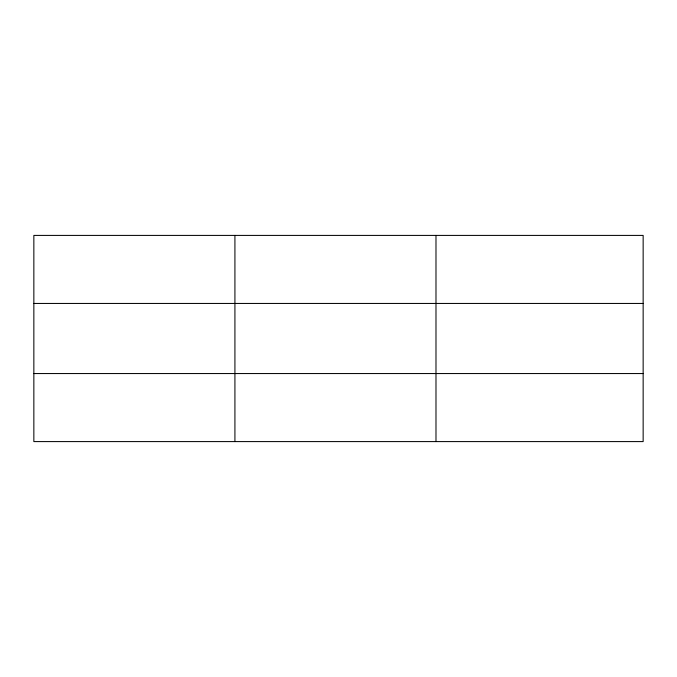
<?xml version="1.0" encoding="UTF-8"?>
<svg xmlns="http://www.w3.org/2000/svg" width="677" height="677" viewBox="0 0 677 677"><rect width="100%" height="100%" fill="white"/><g stroke="black" fill="none" stroke-linecap="round" stroke-linejoin="round"><path stroke-width="1.02" d="M234.919 441.59L234.919 235.41M435.988 441.59L435.988 235.41M643.15 373.552L643.15 441.59L33.85 441.59L33.85 235.41L643.15 235.41L643.15 373.552L33.85 373.552M33.85 303.448L643.15 303.448"/></g></svg>
